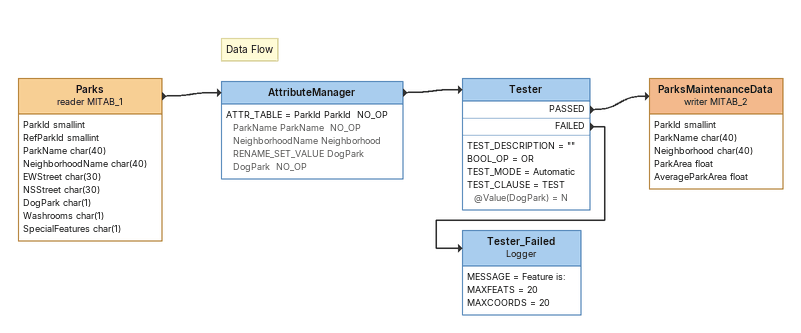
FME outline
Parks (reader MITAB_1)
    attributes: ParkId smallint, RefParkId smallint, ParkName char(40), NeighborhoodName char(40), EWStreet char(30), NSStreet char(30), DogPark char(1), Washrooms char(1), SpecialFeatures char(1)
    -> AttributeManager
AttributeManager
    ATTR_TABLE = ParkId ParkId  NO_OP ParkName ParkName  NO_OP NeighborhoodName Neighborhood  RENAME_SET_VALUE DogPark DogPark  NO_OP
    -> Tester
Note: Data Flow
Tester
    TEST_DESCRIPTION = ""
    BOOL_OP = OR
    TEST_MODE = Automatic
    TEST_CLAUSE = TEST @Value(DogPark) = N
    PASSED -> ParksMaintenanceData (writer MITAB_2)
    FAILED -> Tester_Failed
ParksMaintenanceData (writer MITAB_2)
    attributes: ParkId smallint, ParkName char(40), Neighborhood char(40), ParkArea float, AverageParkArea float
Tester_Failed: Logger
    MESSAGE = Feature is:
    MAXFEATS = 20
    MAXCOORDS = 20
